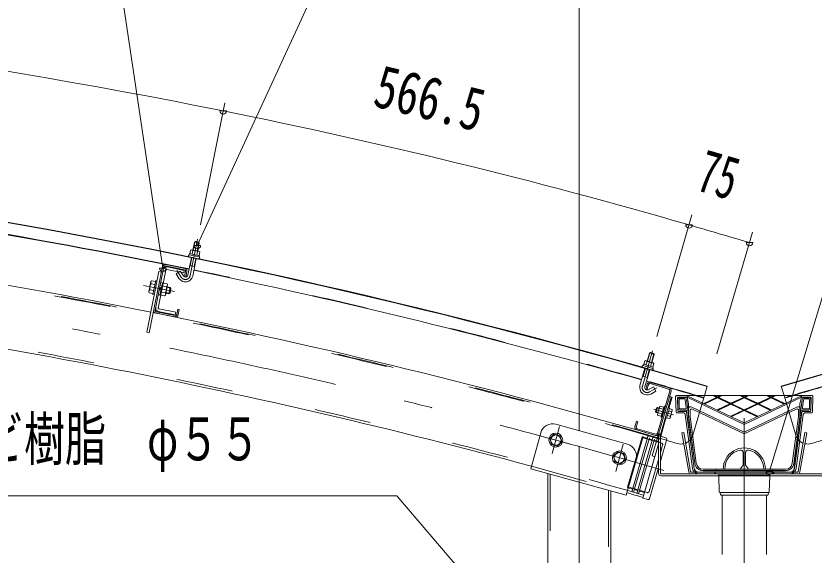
# Model space of a CAD drawing. Units: millimetres, scale not verified. Extents: x -37128 to 37128, y -14700 to 14700.
# Drawn here: x 23864 to 27249, y 6773 to 9058 of the extents above; entities that cross this region are included whole.
import ezdxf
from ezdxf.enums import TextEntityAlignment as Align

# ---------------------------------------------------------------- set-up
doc = ezdxf.new("R2010")
doc.units = ezdxf.units.MM
doc.header["$LTSCALE"] = 60
doc.linetypes.add('USER2', pattern=[10, 4, -6])
doc.linetypes.add('USER3', pattern=[24, 12, -5, 2, -5])
for name, color, linetype, lineweight in [('0-6_2-0BOLD', 7, 'Continuous', 18), ('0-7_2-1HIDDEN', 3, 'USER2', 18), ('0-8_2-2CENTER', 3, 'USER3', 18), ('0-9_2-4THIN', 4, 'Continuous', 18), ('0-A_2-5DIM', 3, 'Continuous', 18)]:
    doc.layers.add(name, color=color, linetype=linetype, lineweight=lineweight)
doc.styles.add('ＭＳ ゴシック', font='')
doc.styles.get('ＭＳ ゴシック').set_extended_font_data('MS Gothic')

msp = doc.modelspace()

# ---------------------------------------------------------------- linework, layer by layer
at = {"layer": '0-6_2-0BOLD'}
for p, q in [((24641.33, 8095.58), (24634.45, 8061.26)), ((24610.8, 8048.16), (24613.9, 8063.63)), ((24633.72, 8059.65), (24630.61, 8044.18)), ((24592.65, 7959.8), (24607.59, 8034.17)), ((24628.17, 8030.03), (24613.25, 7955.67)), ((24491.07, 7994.38), (24454.15, 7810.45)), ((24497.67, 7998.76), (24578.65, 7982.5)), ((24579.75, 7987.99), (24498.77, 8004.25)), ((24505.28, 7994.02), (24577.34, 7979.55)), ((24621.29, 7995.72), (24600.7, 7999.85)), ((24467.4, 7819.56), (24499.78, 7980.84)), ((24503.08, 7983.04), (24575.14, 7968.57)), ((24575.14, 7968.57), (24577.34, 7979.55)), ((24583.04, 7975.91), (24578.35, 7952.57)), ((24436.74, 7923), (24453.23, 7919.69)), ((24448.06, 7893.95), (24431.57, 7897.26)), ((24471.23, 7895.55), (24479.47, 7901.03)), ((24480.85, 7907.89), (24472.61, 7902.41)), ((24496.82, 7884.17), (24476.89, 7888.16)), ((24482.05, 7913.9), (24501.98, 7909.9)), ((24517.91, 7907.59), (24512.4, 7880.14)), ((24538.42, 7782.1), (24457.43, 7798.36)), ((24458.53, 7803.85), (24539.52, 7787.6)), ((24467.39, 7805.29), (24539.45, 7790.82)), ((24469.59, 7816.27), (24541.66, 7801.8)), ((24539.45, 7790.82), (24541.66, 7801.8)), ((24546.11, 7791.98), (24550.79, 7815.32)), ((26550.18, 7628.63), (26570.35, 7622.79)), ((26540.35, 7593.25), (26535.96, 7578.09)), ((26555.38, 7572.47), (26559.76, 7587.63)), ((26531.59, 7564.41), (26510.51, 7491.55)), ((26530.68, 7485.71), (26551.77, 7558.58)), ((26521.87, 7530.79), (26542.04, 7524.95)), ((26540.04, 7472.7), (26546.65, 7495.56)), ((26567.29, 7485.43), (26545.84, 7473.6)), ((26632.93, 7476.43), (26553.59, 7499.39)), ((26555.14, 7504.77), (26634.49, 7481.81)), ((26795.96, 7489.34), (26783.91, 7448.52)), ((27121.99, 7448.52), (27109.94, 7489.34)), ((26562.55, 7192.92), (26642.14, 7467.94)), ((26636.75, 7469.49), (26584.6, 7289.28)), ((27240.68, 7448.52), (26665.21, 7448.52)), ((26597.01, 7283.01), (26643.25, 7442.83)), ((26646.28, 7441.96), (26632.9, 7395.73)), ((26646.27, 7441.96), (26635.51, 7445.07)), ((26661.72, 7444.92), (26663.67, 7378.42)), ((26670.47, 7385.42), (26668.92, 7437.92)), ((26671.2, 7396.02), (26671.2, 7431.02)), ((26676.45, 7431.02), (26676.45, 7396.02)), ((26698.54, 7439.77), (26679.95, 7439.77)), ((26679.95, 7434.52), (26698.54, 7434.52)), ((26702.01, 7431.49), (26706.68, 7396.49)), ((26743.49, 7160.39), (26707.21, 7432.18)), ((26716.93, 7357.52), (26716.93, 7413.52)), ((27198.68, 7432.18), (27162.4, 7160.39)), ((27199.21, 7396.49), (27203.88, 7431.49)), ((27207.35, 7439.77), (27225.95, 7439.77)), ((27225.95, 7434.52), (27207.35, 7434.52)), ((27229.45, 7431.02), (27229.45, 7396.02)), ((27234.7, 7396.02), (27234.7, 7431.02)), ((27236.97, 7437.92), (27235.42, 7385.42)), ((27244.18, 7444.92), (27242.22, 7378.42)), ((26591.79, 7395.78), (26585.02, 7397.74)), ((26608.49, 7390.54), (26593.33, 7394.92)), ((26614.17, 7403.88), (26609.57, 7394.28)), ((26635.25, 7395.05), (26629.87, 7396.61)), ((26631.98, 7383.74), (26643.78, 7380.33)), ((26704.95, 7382.02), (26673.97, 7382.02)), ((26703.21, 7392.52), (26679.95, 7392.52)), ((26679.95, 7387.28), (26704.84, 7387.28)), ((26708.31, 7384.24), (26740.92, 7139.96)), ((26952.94, 7293.06), (26726.94, 7400.88)), ((26952.94, 7293.06), (27178.95, 7400.88)), ((27197.58, 7384.24), (27164.97, 7139.96)), ((27231.93, 7382.02), (27200.94, 7382.02)), ((27201.05, 7387.28), (27225.95, 7387.28)), ((27225.95, 7392.52), (27202.68, 7392.52)), ((26587.71, 7375.51), (26602.87, 7371.13)), ((26620.73, 7353.71), (26597, 7271.68)), ((26600.55, 7356.81), (26604.03, 7356.4)), ((26638.16, 7360.91), (26626.36, 7364.33)), ((26667.17, 7375.02), (26695.76, 7375.02)), ((26702.7, 7368.95), (26733.29, 7139.04)), ((26740.23, 7139.97), (26708.42, 7378.99)), ((26716.93, 7357.52), (26743.02, 7161.46)), ((27165.67, 7139.97), (27197.47, 7378.99)), ((27203.2, 7368.95), (27172.61, 7139.04)), ((27238.73, 7375.02), (27210.13, 7375.02)), ((26457.55, 7242.69), (26154.08, 7327.12)), ((26089.41, 7290.54), (26047.42, 7138.82)), ((26128.26, 7267), (26146.99, 7285.42)), ((26146.99, 7285.42), (26172.31, 7278.42)), ((26576.11, 7280.08), (26496.77, 7303.04)), ((26498.33, 7308.42), (26577.67, 7285.46)), ((26588.95, 7284.15), (26588.95, 7119.17)), ((26597, 7119.17), (26597, 7283.01)), ((26134.86, 7241.57), (26128.26, 7267)), ((26623.88, 7263.88), (26597, 7171.13)), ((26598.45, 7276.72), (26620.3, 7270.38)), ((26398.02, 7191.95), (26416.75, 7210.38)), ((26416.75, 7210.38), (26442.06, 7203.37)), ((26404.61, 7166.52), (26398.02, 7191.95)), ((26494.08, 7178.11), (26452.06, 7026.24)), ((26588.95, 7143.34), (26550.81, 7011.75)), ((26047.42, 7138.82), (26452.06, 7026.24)), ((26119.43, 7118.79), (26119.43, 6136.76)), ((26599.44, 7116.72), (27306.45, 7116.72)), ((27306.45, 7108.67), (26599.44, 7108.67)), ((27178.39, 7124.78), (26727.51, 7124.78)), ((26757.58, 7117.77), (27148.32, 7117.77)), ((26777.71, 7131.07), (27128.18, 7131.07)), ((27127.71, 7130.02), (26778.18, 7130.02)), ((26846.98, 7041.05), (26844.98, 7107.66)), ((27060.93, 7107.66), (27058.93, 7041.05)), ((26386.48, 7044.49), (26386.48, 6136.76)), ((27055.43, 7037.66), (26850.47, 7037.66)), ((26850.58, 7037.66), (26851.84, 7030.08)), ((27050.61, 7027.16), (26855.29, 7027.16)), ((26858.45, 7027.16), (26858.45, 6774.88)), ((27047.45, 6774.88), (27047.45, 7027.16)), ((27055.32, 7037.66), (27054.06, 7030.08))]:
    msp.add_line(p, q, dxfattribs=at)
for points in [[(24613.86, 8065.4), (24620.74, 8099.71), (24641.33, 8095.58), (24638.59, 8099.7), (24624.87, 8102.45), (24620.74, 8099.71)], [(24640.44, 8042.21), (24643.54, 8057.68), (24640.96, 8059.95), (24607.34, 8066.7), (24604.08, 8065.61), (24600.98, 8050.13)], [(24418.25, 7716.98), (24429.23, 7714.78), (24485.58, 7995.48)], [(24480.9, 7972.14), (24469.92, 7974.35), (24418.25, 7716.98)], [(24556.14, 7944.41), (24542.56, 7964.81), (24560.04, 7976.45), (24573.62, 7956.05)], [(24578.35, 7952.57), (24583.84, 7951.47), (24588.53, 7974.81)], [(24455.81, 7932.56), (24439.32, 7935.87), (24436.12, 7932.23), (24427.43, 7888.99), (24428.99, 7884.4), (24445.48, 7881.08)], [(24450.28, 7876.55), (24444.79, 7877.65), (24456.5, 7935.99), (24461.99, 7934.88)], [(24477.91, 7928.83), (24484.78, 7927.46), (24474.17, 7874.61), (24467.31, 7875.99)], [(24474.3, 7875.3), (24494.23, 7871.3), (24497.44, 7874.94), (24506.12, 7918.17), (24504.57, 7922.77), (24484.64, 7926.77)], [(24504.53, 7910.28), (24517.91, 7907.59), (24521.2, 7902.65), (24517.35, 7883.43), (24512.4, 7880.14), (24499.02, 7882.83)], [(24550.79, 7815.32), (24556.28, 7814.21), (24551.6, 7790.88)], [(26560.62, 7589.17), (26570.35, 7622.79), (26567.96, 7627.13), (26554.51, 7631.02), (26550.18, 7628.63), (26540.45, 7595.01)], [(26526.34, 7580.87), (26530.72, 7596.03), (26534.06, 7596.86), (26567.01, 7587.32), (26569.39, 7584.85), (26565, 7569.68)], [(26541.27, 7497.12), (26534.66, 7474.26), (26540.04, 7472.7)], [(26567.29, 7485.43), (26577.43, 7467.03), (26555.97, 7455.21)], [(26716.93, 7413.52), (26710.84, 7441.52), (26710.84, 7448.52)], [(27162.88, 7161.46), (27188.97, 7357.52), (27188.97, 7413.52), (27195.06, 7441.52), (27195.06, 7448.52)], [(26672.42, 7441.52), (26710.84, 7441.52), (26952.94, 7326.02), (27195.06, 7441.52), (27233.47, 7441.52)], [(26580.69, 7395.35), (26576.79, 7381.91), (26579.18, 7377.57)], [(26580.69, 7395.35), (26585.02, 7397.74), (26579.18, 7377.57), (26585.95, 7375.61)], [(26601.79, 7367.38), (26600.55, 7356.81), (26614.17, 7403.88), (26617.33, 7402.37)], [(26635.25, 7395.05), (26623.09, 7353.02), (26617.71, 7354.58)], [(26623.58, 7354.7), (26635.37, 7351.29), (26637.85, 7353.67), (26647.39, 7386.62), (26646.56, 7389.95), (26634.77, 7393.37)], [(26494.5, 7315.36), (26501.12, 7338.22), (26495.74, 7339.78), (26489.12, 7316.91)], [(26134.86, 7241.57), (26160.18, 7234.56), (26178.9, 7252.99), (26172.31, 7278.42)], [(26725.09, 7126.8), (26696.01, 7291.72), (26688.08, 7290.33), (26717.16, 7125.4)], [(27180.81, 7126.8), (27209.88, 7291.72), (27217.81, 7290.33), (27188.73, 7125.4)], [(26544.3, 7008.17), (26522.45, 7014.5), (26588.95, 7243.93)], [(26588.97, 7243.92), (26573.31, 7189.8), (26562.55, 7192.92)], [(26404.61, 7166.52), (26429.93, 7159.52), (26448.66, 7177.94), (26442.06, 7203.37)], [(26935.44, 7137.02), (26947.7, 7154.52), (26947.7, 7207.9)], [(26958.2, 7207.9), (26958.2, 7154.52), (26970.45, 7137.02)], [(27071.95, 7130.02), (27071.95, 7137.02), (26833.95, 7137.02), (26833.95, 7130.02)], [(26841.48, 7117.77), (26844.97, 7110.77), (27060.93, 7110.77), (27064.42, 7117.77)]]:
    msp.add_lwpolyline(points, dxfattribs=at)
for points in [[(24599.26, 8050.48), (24642.15, 8041.86), (24641.05, 8036.37), (24598.16, 8044.99)], [(26566.68, 7569.2), (26524.66, 7581.36), (26523.1, 7575.98), (26565.13, 7563.82)], [(26584.11, 7369.22), (26584.93, 7365.89), (26600.08, 7361.5), (26611.28, 7400.16), (26596.12, 7404.55), (26593.64, 7402.17)]]:
    msp.add_lwpolyline(points, close=True, dxfattribs=at)
for centre, radius in [((26153.58, 7259.99), 29.75), ((26153.58, 7259.99), 22.05), ((26423.34, 7184.95), 29.75), ((26423.34, 7184.95), 22.05)]:
    msp.add_circle(centre, radius, dxfattribs=at)
for centre, radius, start, end in [((19252.95, -18066.75), 26646.03, 73.55577, 88.07326), ((34652.96, -18066.75), 26646.03, 91.92674, 106.44423), ((19252.95, -18066.75), 26644.27, 73.55577, 88.07326), ((34652.96, -18066.75), 26644.27, 91.92674, 106.44423), ((19252.95, -18066.75), 26593.53, 78.4061, 82.92131), ((19252.95, -18066.75), 26595.27, 78.40611, 82.92133), ((19252.95, -18066.75), 26383.53, 78.67172, 83.20786), ((24607.72, 8058.3), 8.17, 40.8049, 78.6474), ((24618.13, 8033.35), 30.57, 59.3513, 97.94348), ((24637.36, 8052.34), 8.17, 78.6474, 116.48988), ((24598.32, 8041.38), 3.5, 78.6474, 258.6474), ((24639.5, 8033.11), 3.5, 258.64742, 78.6474), ((24496.56, 7993.27), 11.2, 78.6474, 168.6474), ((24502.53, 7980.29), 14, 78.64624, 168.64737), ((24496.56, 7993.27), 5.6, 78.6474, 168.6474), ((24502.53, 7980.29), 2.8, 78.64624, 168.64737), ((24582.36, 7961.87), 31.5, 213.6474, 348.6474), ((24582.36, 7961.87), 10.5, 213.6474, 348.6474), ((24577.55, 7977.01), 5.6, 348.64742, 78.6474), ((24577.55, 7977.01), 11.2, 348.64742, 78.6474), ((19252.95, -18066.75), 26593.53, 74.14726, 78.36084), ((24467.79, 7903.38), 36.73, 147.71246, 189.58232), ((24445.54, 7927.93), 10.09, 168.6474, 209.20625), ((24437.79, 7889.32), 10.09, 128.08853, 168.6474), ((24465.76, 7903.79), 36.73, 327.71248, 9.58234), ((24495.76, 7917.84), 10.09, 308.08855, 348.6474), ((24488.01, 7879.24), 10.09, 348.64742, 29.20625), ((19252.95, -18066.75), 26116.47, 74.91363, 82.85469), ((24470.15, 7819.01), 14, 168.64737, 258.64624), ((24470.15, 7819.01), 2.8, 168.64737, 258.64624), ((19252.95, -18066.75), 26383.53, 73.8607, 78.6474), ((24459.64, 7809.34), 11.2, 168.6474, 258.6474), ((24459.64, 7809.34), 5.6, 168.6474, 258.6474), ((24540.62, 7793.08), 11.2, 258.6474, 348.6474), ((24540.62, 7793.08), 5.6, 258.6474, 348.6474), ((26533.75, 7588.44), 8.17, 36.0182, 73.8607), ((26542.04, 7562.72), 30.57, 54.56461, 93.15678), ((26562.78, 7580.04), 8.17, 73.8607, 111.70319), ((26522.97, 7572.37), 3.5, 73.8607, 253.8607), ((26563.31, 7560.7), 3.5, 253.86072, 73.8607), ((26540.77, 7482.79), 31.5, 163.8607, 298.8607), ((26540.77, 7482.79), 10.5, 163.8607, 298.8607), ((19252.95, -18066.75), 26593.53, 73.62849, 74.10202), ((26552.03, 7494.01), 11.2, 73.8607, 163.8607), ((26552.03, 7494.01), 5.6, 73.8607, 163.8607), ((26631.37, 7471.05), 11.2, 343.86072, 73.8607), ((34652.94, -18066.75), 26593.53, 105.89798, 106.37151), ((26631.37, 7471.05), 5.6, 343.86072, 73.8607), ((26665.21, 7445.02), 3.5, 90, 181.68468), ((27240.68, 7445.02), 3.5, 358.31532, 90), ((26672.42, 7438.02), 3.5, 90, 181.68468), ((26679.95, 7431.02), 8.75, 90, 180), ((26679.95, 7431.02), 3.5, 90, 180), ((26698.54, 7431.02), 8.75, 7.60295, 90), ((26698.54, 7431.02), 3.5, 7.60295, 90), ((27207.35, 7431.02), 8.75, 90, 172.39705), ((27207.35, 7431.02), 3.5, 90, 172.39705), ((27225.95, 7431.02), 8.75, 0, 90), ((27225.95, 7431.02), 3.5, 0, 90), ((27233.47, 7438.02), 3.5, 358.31532, 90), ((26618.24, 7377.2), 30.57, 144.56461, 183.15678), ((26600.92, 7397.94), 8.17, 163.8607, 201.70319), ((26613.25, 7378.64), 30.57, 324.56462, 3.15678), ((26638.98, 7386.93), 8.17, 306.0182, 343.8607), ((26673.97, 7385.52), 3.5, 181.68468, 270), ((26679.95, 7396.02), 8.75, 180, 270), ((26679.95, 7396.02), 3.5, 180, 270), ((26703.21, 7396.02), 3.5, 270, 7.60295), ((26704.84, 7383.77), 3.5, 7.60295, 90), ((26704.95, 7378.53), 3.5, 7.57932, 90), ((26723.93, 7394.56), 7, 64.49641, 180), ((27181.96, 7394.56), 7, 0, 115.50359), ((27200.94, 7378.53), 3.5, 90, 172.42068), ((27201.05, 7383.77), 3.5, 90, 172.39705), ((27202.68, 7396.02), 3.5, 172.39705, 270), ((27225.95, 7396.02), 3.5, 270, 0), ((27225.95, 7396.02), 8.75, 270, 0), ((27231.93, 7385.52), 3.5, 270, 358.31532), ((26592.51, 7368.91), 8.17, 126.0182, 163.8607), ((26630.57, 7357.89), 8.17, 343.86072, 21.70319), ((26667.17, 7378.53), 3.5, 181.68468, 270), ((26695.76, 7368.02), 7, 7.57932, 90), ((27210.13, 7368.02), 7, 90, 172.42068), ((27238.73, 7378.53), 3.5, 270, 358.31532), ((26140, 7276.54), 52.5, 74.45292, 164.53361), ((26499.88, 7313.8), 11.2, 163.8607, 253.8607), ((26499.88, 7313.8), 5.6, 163.8607, 253.8607), ((26579.23, 7290.84), 11.2, 253.8607, 343.8607), ((26579.23, 7290.84), 5.6, 253.8607, 343.8607), ((26589.98, 7287.73), 11.2, 253.8607, 343.8607), ((26589.98, 7287.73), 5.6, 253.8607, 343.8607), ((26618.84, 7265.34), 5.25, 343.83641, 73.8364), ((19252.95, -18066.75), 26376.53, 73.66959, 73.77559), ((26684.16, 7296.03), 52.5, 253.66959, 283.13922), ((26684.16, 7296.03), 52.5, 292.01077, 309.80386), ((27221.74, 7296.03), 52.5, 230.19614, 247.98923), ((27221.74, 7296.03), 52.5, 256.86078, 286.33041), ((34652.94, -18066.75), 26376.53, 106.22441, 106.33041), ((26443.48, 7192.11), 52.5, 344.53361, 74.45292), ((26952.94, 7137.9), 89.25, 0, 180.56172), ((26952.94, 7137.9), 82.25, 102.68037, 180.60953), ((26937.2, 7207.9), 10.5, 0, 102.68037), ((26968.7, 7207.9), 10.5, 77.31961, 180), ((26952.94, 7137.9), 82.25, 359.39047, 77.31961), ((26777.71, 7166.07), 35, 187.57932, 270), ((26778.18, 7165.02), 35, 187.60295, 270), ((27127.71, 7165.02), 35, 270, 352.39705), ((27128.18, 7166.07), 35, 270, 352.42068), ((26599.44, 7119.17), 10.5, 180, 270), ((26599.44, 7119.17), 2.45, 180, 270), ((26727.51, 7127.22), 10.5, 190, 270), ((26727.51, 7127.22), 2.45, 190, 270), ((26757.58, 7142.27), 24.5, 187.57932, 270), ((26757.58, 7142.27), 17.5, 187.57932, 270), ((26758.27, 7142.27), 17.5, 187.60295, 270), ((26833.95, 7124.78), 7, 180, 270), ((26952.94, 7137.9), 89.25, 359.43826, 0), ((27071.95, 7124.78), 7, 270, 0), ((27147.63, 7142.27), 17.5, 270, 352.39705), ((27148.32, 7142.27), 17.5, 270, 352.42068), ((27148.32, 7142.27), 24.5, 270, 352.42068), ((27178.39, 7127.22), 2.45, 270, 350), ((27178.39, 7127.22), 10.5, 270, 350), ((26850.47, 7041.16), 3.5, 181.71835, 270), ((27055.43, 7041.16), 3.5, 270, 358.28163), ((19252.95, -18066.75), 26116.47, 73.8364, 73.9922), ((26545.76, 7013.22), 5.25, 253.8364, 343.8364), ((26855.29, 7030.66), 3.5, 189.46231, 270), ((27050.61, 7030.66), 3.5, 270, 350.53767)]:
    msp.add_arc(centre, radius, start, end, dxfattribs=at)
at = {"layer": '0-7_2-1HIDDEN'}
for p, q in [((26483.64, 7039.02), (26552.53, 7276.69)), ((26504.82, 7032.91), (26573.71, 7270.57)), ((26601.65, 7247.54), (26519.29, 7271.41)), ((26523.39, 7272.96), (26541.54, 7267.7)), ((26549.27, 7265.46), (26562.72, 7261.56)), ((26570.45, 7259.32), (26591.63, 7253.18)), ((26606.43, 7238.87), (26597, 7206.34)), ((26588.95, 7178.55), (26549.43, 7042.21)), ((26050.41, 7149.61), (26455.04, 7037.04)), ((26129.23, 7116.06), (26129.23, 6136.76)), ((26376.68, 7047.22), (26376.68, 6136.76)), ((26540.76, 7037.44), (26458.4, 7061.31)), ((26461.03, 7057.82), (26479.18, 7052.56)), ((26486.91, 7050.31), (26500.36, 7046.41)), ((26508.09, 7044.17), (26529.27, 7038.04))]:
    msp.add_line(p, q, dxfattribs=at)
for points in [[(26547.77, 7278.05), (26543.93, 7275.94), (26476.8, 7044.32), (26478.98, 7040.36)], [(26568.99, 7271.94), (26565.11, 7269.8), (26497.98, 7038.18), (26500.13, 7034.26)]]:
    msp.add_lwpolyline(points, dxfattribs=at)
msp.add_lwpolyline([(26519.64, 7272.59), (26458.06, 7060.14), (26460.45, 7055.8), (26523.97, 7274.98)], close=True, dxfattribs=at)
for centre, radius, start, end in [((19252.95, -18066.75), 26376.53, 73.77559, 88.07326), ((19252.95, -18066.75), 26373.72, 73.8364, 87.79263), ((19252.95, -18066.75), 26595.27, 74.14725, 78.36087), ((19252.95, -18066.75), 26126.28, 73.8364, 82.87905), ((19252.95, -18066.75), 26595.27, 73.55577, 74.10199), ((34652.94, -18066.75), 26595.27, 105.89801, 106.44423), ((19252.95, -18066.75), 26593.53, 73.55577, 73.62849), ((34652.94, -18066.75), 26593.53, 106.37151, 106.44423), ((26599.71, 7240.82), 7, 343.83641, 73.8364), ((26542.71, 7044.16), 7, 253.8364, 343.8364)]:
    msp.add_arc(centre, radius, start, end, dxfattribs=at)
at = {"layer": '0-8_2-2CENTER'}
for p, q in [((24633.8, 8111.37), (24602.95, 7957.73)), ((24564.88, 7950.23), (24545.49, 7979.37)), ((24536.43, 7889.59), (24404.67, 7916.05)), ((26520.6, 7488.63), (26564.16, 7639.16)), ((26581.56, 7481.3), (26550.91, 7464.4)), ((26783.91, 7448.52), (26734.51, 7281.17)), ((26952.95, 6633.55), (26952.95, 7461.65)), ((27121.99, 7448.52), (27171.39, 7281.17)), ((26568.66, 7391.55), (26652.7, 7367.22)), ((26169.45, 7317.34), (26137.72, 7202.65)), ((26096.24, 7275.86), (26210.93, 7244.13)), ((26252.95, 7232.71), (26252.95, -305.48)), ((26439.21, 7242.29), (26407.47, 7127.6))]:
    msp.add_line(p, q, dxfattribs=at)
for centre, radius, start, end in [((19252.95, -18066.75), 26250, 73.71976, 87.96529), ((24582.36, 7961.87), 21, 213.6474, 348.6474), ((26540.77, 7482.79), 21, 163.8607, 298.8607), ((26684.16, 7296.03), 52.5, 309.80386, 343.55577), ((27221.74, 7296.03), 52.5, 196.44423, 230.19614)]:
    msp.add_arc(centre, radius, start, end, dxfattribs=at)
at = {"layer": '0-9_2-4THIN'}
for p, q in [((24622.98, 8101.2), (24615.71, 8065.02)), ((24632.59, 8061.63), (24639.85, 8097.81)), ((24519.77, 7904.81), (24504.07, 7907.96)), ((24499.49, 7885.15), (24515.19, 7882)), ((26552.53, 7629.92), (26542.27, 7594.48)), ((26558.8, 7589.7), (26569.06, 7625.14)), ((26523.69, 7530.26), (26533.41, 7563.88)), ((26523.69, 7530.26), (26520.95, 7527.64)), ((26782.24, 7414.05), (26854.51, 7448.52)), ((27009.85, 7359.76), (26823.78, 7448.52)), ((26968.31, 7448.52), (26839.14, 7386.91)), ((27082.11, 7448.52), (26896.04, 7359.76)), ((26937.59, 7448.52), (27066.75, 7386.91)), ((27062.69, 7441.19), (27047.33, 7448.52)), ((27123.65, 7414.05), (27051.39, 7448.52)), ((26952.94, 7332.62), (26713.4, 7446.9)), ((26952.94, 7332.62), (27192.5, 7446.9)), ((26586.48, 7377.43), (26577.89, 7379.92)), ((26582.67, 7396.45), (26591.26, 7393.96)), ((27010.6, 7361.34), (26957.01, 7386.91)), ((26777.76, 7137.02), (27128.14, 7137.02))]:
    msp.add_line(p, q, dxfattribs=at)
for points in [[(24600.05, 7996.63), (24602.56, 7999.48), (24609.44, 8033.8)], [(24626.32, 8030.41), (24619.43, 7996.09), (24620.64, 7992.5)], [(26549.95, 7559.1), (26540.22, 7525.48), (26541.13, 7521.8)], [(26819.72, 7448.52), (26835.08, 7441.19), (26781.49, 7415.63)], [(26827.85, 7448.52), (26839.14, 7443.13), (26850.44, 7448.52)], [(26858.57, 7448.52), (26843.21, 7441.19), (26896.04, 7415.99), (26948.89, 7441.19), (26933.52, 7448.52)], [(26941.66, 7448.52), (26952.94, 7443.13), (26964.24, 7448.52)], [(27062.69, 7441.19), (27009.85, 7415.99), (26957.01, 7441.19), (26972.38, 7448.52)], [(27055.46, 7448.52), (27066.75, 7443.13), (27078.04, 7448.52)], [(27124.41, 7415.63), (27070.82, 7441.19), (27086.18, 7448.52)], [(26838.39, 7388.49), (26891.98, 7414.05), (26839.14, 7439.26), (26783, 7412.47)], [(27067.51, 7388.49), (27013.92, 7414.05), (27066.75, 7439.26), (27121.62, 7413.08)], [(26722.88, 7385.13), (26722.88, 7360.57), (26749.31, 7161.94)], [(27173, 7391.45), (26952.94, 7286.47), (26732.89, 7391.45)], [(26841.18, 7385.94), (26896.04, 7412.11), (26948.89, 7386.91), (26895.29, 7361.34)], [(26896.8, 7358.18), (26952.94, 7384.97), (27007.82, 7358.79)], [(26957.01, 7386.91), (27009.85, 7412.11), (27064.72, 7385.94)], [(27156.58, 7161.94), (27183.02, 7360.57), (27183.02, 7385.13)]]:
    msp.add_lwpolyline(points, dxfattribs=at)
msp.add_lwpolyline([(26900.11, 7414.05), (26952.94, 7388.84), (27005.79, 7414.05), (26952.94, 7439.26)], close=True, dxfattribs=at)
for centre, radius, start, end in [((26729.88, 7385.13), 7, 64.49641, 180), ((27176.02, 7385.13), 7, 0, 115.50359), ((26777.76, 7165.72), 28.7, 187.57932, 270), ((27128.14, 7165.72), 28.7, 270, 352.42068)]:
    msp.add_arc(centre, radius, start, end, dxfattribs=at)
at = {"layer": '0-A_2-5DIM'}
for p, q in [((23915.75, 11818.25), (24486.52, 7988.87)), ((26350.83, 11818.25), (24632.96, 8085.51)), ((26252.95, 9715.9), (26252.95, 7302.71)), ((24749.95, 8689.89), (24646.11, 8172.69)), ((24757.06, 8655.59), (24729.06, 8655.59)), ((26581.54, 7699.24), (26730.69, 8214.66)), ((26732.45, 8172.37), (26704.45, 8172.37)), ((26988.35, 8141.21), (26836.13, 7625.46)), ((26989.39, 8097.28), (26961.39, 8097.28)), ((24646.96, 8085.51), (24618.96, 8085.51)), ((24500.52, 7988.87), (24472.52, 7988.87)), ((27073.12, 7127.9), (27045.12, 7127.9)), ((25479.38, 7024.43), (22679.38, 7024.43)), ((26517.18, 5806.29), (25479.38, 7024.43))]:
    msp.add_line(p, q, dxfattribs=at)
msp.add_lwpolyline([(27059.12, 7127.9), (28272.58, 11122.9), (30827.59, 11122.9)], dxfattribs=at)
for centre, radius, start, end in [((19374.38, -18084.19), 27273.4, 78.64737, 83.20816), ((24743.06, 8655.59), 14, 180, 0), ((19949.66, -15218.92), 24350.95, 73.86102, 78.64738), ((26718.45, 8172.37), 14, 180, 0), ((12733.26, -40157.18), 50312.34, 73.55623, 73.86107), ((26975.39, 8097.28), 14, 180, 0), ((24632.96, 8085.51), 14, 180, 0), ((24486.52, 7988.87), 14, 180, 0), ((27059.12, 7127.9), 14, 180, 0)]:
    msp.add_arc(centre, radius, start, end, dxfattribs=at)

# ---------------------------------------------------------------- texts
at = {"layer": '0-A_2-5DIM', "color": 7, "style": 'ＭＳ ゴシック'}
for s, rotation, width, p in [('566.5', 346.254, 0.75, (25358.87, 8624.48)), ('75', 343.708, 0.65, (26725.77, 8269.26))]:
    msp.add_text(s, height=182.3, rotation=rotation, dxfattribs=dict(at, width=width)).set_placement(p, align=Align.BOTTOM_LEFT)
at = {"layer": '0-A_2-5DIM', "color": 7, "style": 'ＭＳ ゴシック', "width": 0.7}
msp.add_text('竪樋：硬質塩ビ樹脂\u3000φ５５', height=182.3, dxfattribs=at).set_placement((22679.38, 7119.3), align=Align.BOTTOM_LEFT)

doc.saveas('drawing.dxf')
